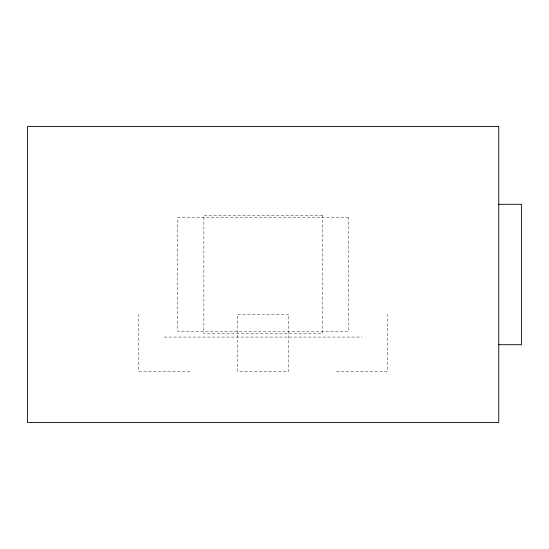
<?xml version="1.0" encoding="UTF-8"?>
<svg xmlns="http://www.w3.org/2000/svg" width="549" height="549" viewBox="0 0 549 549"><rect width="100%" height="100%" fill="white"/><g stroke="black" fill="none" stroke-linecap="round" stroke-linejoin="round"><path stroke-width="0.41" stroke-dasharray="2.75 2.06" d="M164.13 337.072L362.086 337.072M189.762 371.241L138.506 371.241L138.506 314.289M336.462 371.241L387.718 371.241L387.718 314.289M322.352 215.263L203.871 215.263L203.871 333.737L322.352 333.737L322.352 215.263M348.533 217.548L177.684 217.548L177.684 331.452L348.533 331.452L348.533 217.548M288.74 314.289L237.484 314.289L237.484 371.241L288.74 371.241L288.74 314.289"/><path stroke-width="0.82" d="M498.767 204.297L521.55 204.297L521.55 344.703L498.767 344.703M498.767 126.503L27.45 126.503L27.45 422.497L498.767 422.497L498.767 126.503"/></g></svg>
